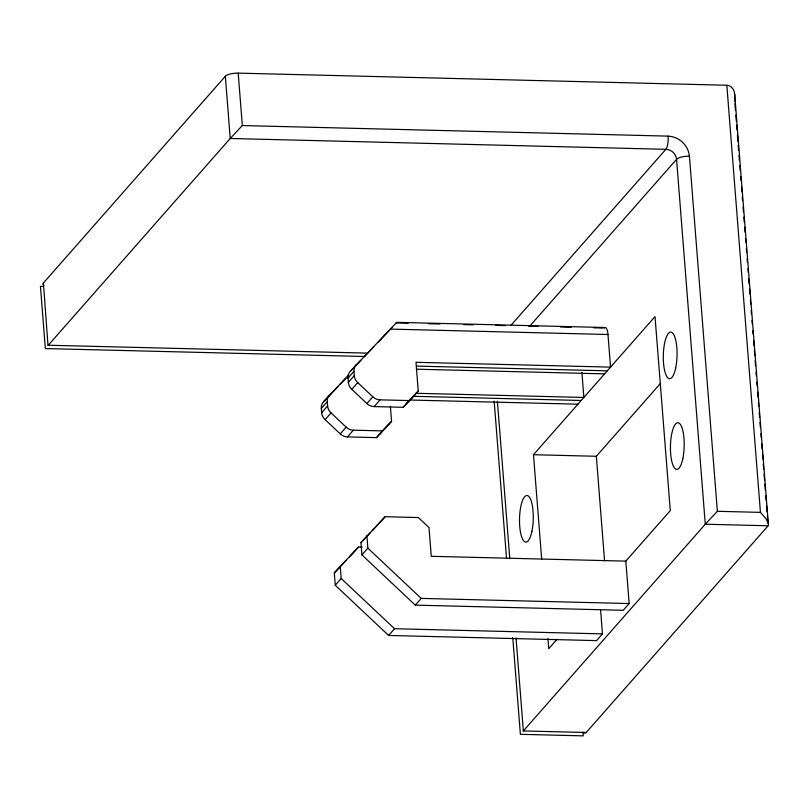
<?xml version="1.0" encoding="UTF-8"?>
<svg xmlns="http://www.w3.org/2000/svg" width="809" height="809" viewBox="0 0 809 809"><rect width="100%" height="100%" fill="white"/><g stroke="black" fill="none" stroke-linecap="round" stroke-linejoin="round"><path stroke-width="1.21" d="M523.635 730.82L523.18 731.134L705.276 524.222L768.145 525.779L768.439 525.253L734.703 94.35C734.481 90.072 731.518 85.309 726.826 85.258L238.2 73.134A10.365 3.287 -4.5 0 0 225.337 76.258L43.413 282.988L48.004 345.554L48.641 345.038M408.13 323.206L396.258 322.983L396.703 322.397M768.145 525.779L586.222 732.499L584.796 733.055L582.359 732.529M390.393 406.361L391.566 421.337L376.509 437.629L347.445 436.911A10.365 9.344 41.3 0 1 340.215 433.867L325.127 419.659A10.365 9.344 41.3 0 1 321.679 412.661L321.345 408.424A10.365 9.344 41.3 0 1 323.701 401.567L348.719 374.85M604.242 328.07A10.365 3.054 -88.6 0 1 607.984 334.501L610.552 367.124L415.988 362.301L418.253 391.02L412.327 397.755L403.195 407.311L374.122 406.593A10.365 9.344 41.3 0 1 366.902 403.549L351.804 389.341A10.365 9.344 41.3 0 1 348.355 382.344L348.022 378.106A10.365 9.344 41.3 0 1 350.378 371.25L396.653 322.447M321.345 408.424L327.271 401.689A10.365 9.344 41.3 0 1 329.627 394.832M348.022 378.106L353.958 371.371A10.365 9.344 41.3 0 1 356.314 364.515M321.679 412.661L327.605 405.926L327.271 401.689M348.355 382.344L354.291 375.609L353.958 371.371M325.127 419.659L331.053 412.924A10.365 9.344 41.3 0 1 327.605 405.926M351.804 389.341L357.73 382.606A10.365 9.344 41.3 0 1 354.291 375.609M340.215 433.867L346.141 427.132A10.365 9.344 41.3 0 0 353.371 430.176L382.435 430.894L391.566 421.337M366.902 403.549L372.828 396.804A10.365 9.344 41.3 0 0 380.058 399.848L409.121 400.576L418.253 391.02M347.445 436.911L353.371 430.176M374.122 406.593L380.058 399.848M376.509 437.629L382.435 430.894M403.195 407.311L409.121 400.576M510.661 325.663L665.888 149.291A10.365 3.054 -88.6 0 0 668.082 136.124L242.326 125.557L230.302 138.41L48.277 345.241L367.792 353.128M529.683 326.229L676.557 159.333A10.365 3.287 -4.5 0 1 689.42 156.208L717.371 511.298L705.276 524.222L676.557 159.333A10.305 9.283 41.3 0 0 665.888 149.321L230.231 138.481L225.337 76.258M600.612 610.168L602.472 633.882L596.546 640.617L388.623 635.459L335.26 585.241L334.289 572.883L358.478 547.036L362.159 547.137M360.966 542.566L385.155 516.718L418.324 517.548L429.003 527.589L431.258 556.309L625.822 561.133L629.159 603.554L623.223 610.299L415.3 605.142L361.947 554.913L360.966 542.566L370.532 532.555M358.478 547.036L349.073 557.421M385.155 516.718L372.271 530.734M335.26 585.241L341.186 578.496L340.215 566.148M361.947 554.913L367.873 548.178L366.902 535.831M541.696 559.282L533.465 454.719L655.017 316.592L670.287 510.6L625.327 561.689M388.623 635.459L394.549 628.724L602.472 633.882M415.3 605.142L421.236 598.397L629.159 603.554M604.566 560.839L596.334 456.276L660.447 383.436M557.057 639.262L548.735 648.727L547.946 638.645M396.218 323.024L395.631 323.691M391.961 327.655L378.157 342.197M350.378 371.25L360.794 360.349M364.262 356.718L373.809 346.737M323.701 401.567L338.455 386.136M340.184 384.315L346.262 377.965M405.865 404.278L414.987 394.731M379.775 433.927L388.896 424.371M334.289 572.883L346.464 560.152M42.978 286.416L40.45 286.356L45.344 348.568L364.677 356.496M396.784 322.336L605.395 327.524M428.224 323.701L440.035 323.994M463.658 324.581L473.113 324.824M495.553 325.38L505.008 325.612M528.641 326.199L538.086 326.432M560.536 326.988L571.164 327.251M593.614 327.807L603.059 328.039M390.16 329.101L607.984 334.501M416.524 366.103L607.286 370.835M416.382 369.197L604.616 373.869M415.836 393.275L583.865 397.452L581.893 372.352M413.166 396.309L581.196 400.475M409.91 400.02L577.939 404.187M533.465 454.719L596.334 456.276M717.371 511.298L760.44 512.37L766.113 518.872L768.53 524.121M586.222 732.499L523.352 730.942L516.021 637.836M357.73 382.606L372.828 396.804M331.053 412.924L346.141 427.132M367.873 548.178L421.236 598.397M341.186 578.496L394.549 628.724M734.703 94.35L734.734 101.196M734.926 103.714L735.421 110.014M735.826 115.05L736.321 121.35M736.615 125.132L737.009 130.168M737.404 135.214L737.899 141.504M738.202 145.286L738.597 150.332M738.991 155.368L739.386 160.404M739.79 165.451L740.184 170.487M740.68 176.787L740.973 180.569M741.469 186.869L741.873 191.905M742.268 196.941L742.561 200.723M743.056 207.023L743.461 212.059M743.855 217.105L744.25 222.141M744.644 227.187L745.038 232.223M745.534 238.524L745.837 242.306M746.333 248.606L746.626 252.378M747.122 258.678L747.425 262.46M747.921 268.76L748.214 272.542M748.709 278.842L749.104 283.878M749.508 288.914L749.903 293.96M750.398 300.26L750.691 304.032M751.187 310.332L751.49 314.114M751.986 320.415L752.279 324.197M752.774 330.497L753.078 334.279M753.573 340.569L753.968 345.615M754.362 350.651L754.757 355.697M755.161 360.733L755.555 365.769M756.051 372.069L756.344 375.851M756.84 382.151L757.143 385.933M757.639 392.234L758.033 397.27M758.427 402.306L758.731 406.088M759.226 412.388L759.621 417.424M760.015 422.47L760.409 427.506M760.905 433.806L761.208 437.588M761.704 443.888L762.098 448.924M762.493 453.96L762.887 459.006M763.291 464.042L763.686 469.078M764.08 474.125L764.576 480.425M764.869 484.207L765.365 490.507M765.769 495.543L766.163 500.579M766.558 505.625L767.053 511.925M767.357 515.697L767.852 521.997M726.826 85.258L760.44 512.37M582.965 732.094L583.259 735.866L520.389 734.309L512.764 637.492M497.404 401.284L509.781 558.564M494.168 401.112L506.535 558.281M238.2 73.134L242.326 125.557M43.757 285.162A10.365 3.287 -4.5 0 1 43.413 282.988M668.082 136.175A20.609 18.577 41.3 0 1 689.359 156.208M675.687 367.974A23.319 6.866 -88.6 0 0 671.025 332.115A23.319 6.866 -88.6 0 0 663.845 366.123A23.319 6.866 -88.6 0 0 675.687 367.974M682.826 458.602A23.319 6.866 -88.6 0 0 678.164 422.753A23.319 6.866 -88.6 0 0 670.974 456.761A23.319 6.866 -88.6 0 0 682.826 458.602M531.897 531.361A23.319 6.866 -88.6 0 0 527.235 495.502A23.319 6.866 -88.6 0 0 520.056 529.511A23.319 6.866 -88.6 0 0 531.897 531.361"/></g></svg>
